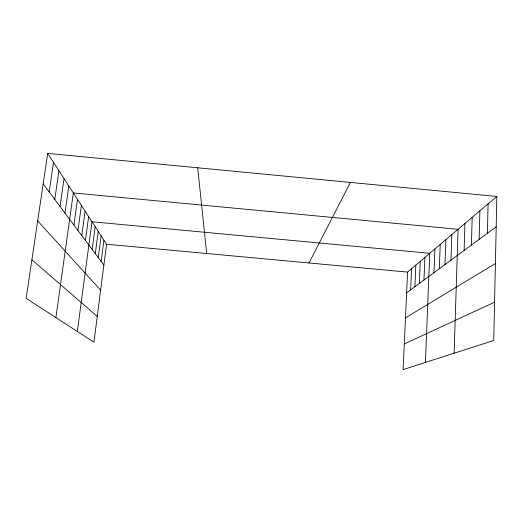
<?xml version="1.0" encoding="UTF-8"?>
<svg xmlns="http://www.w3.org/2000/svg" width="523" height="523" viewBox="0 0 523 523"><rect width="100%" height="100%" fill="white"/><g stroke="black" fill="none" stroke-linecap="round" stroke-linejoin="round"><path stroke-width="0.78" d="M496.85 196.465L493.745 340.506L403.122 369.604L407.561 272.097L496.85 196.465L47.711 153.396L26.15 298.365L93.937 342.205L106.555 244.241L47.711 153.396M487.397 233.304L488.103 203.878M479.153 239.384L479.898 210.828M471.406 245.091L472.191 217.352M464.123 250.465L464.934 223.498M454.121 353.228L458.096 229.296L73.338 192.954L55.896 317.605M450.957 260.166L451.82 234.611M444.988 264.566L445.871 239.652M439.327 268.744L440.222 244.431M425.428 362.446L429.756 253.295L91.989 221.759L77.332 331.464M433.953 272.705L434.861 248.974M423.97 280.06L424.898 257.414M419.328 283.486L420.263 261.337M410.666 289.873L411.608 268.672M414.896 286.748L415.837 265.089M101.142 261.448L103.907 240.149M95.304 253.635L98.226 231.382M98.291 257.63L101.129 235.866M92.166 249.445L95.186 226.688M85.426 240.423L88.635 216.581M77.96 230.44L81.392 205.395M81.791 235.566L85.112 211.129M73.92 225.04L77.476 199.348M64.989 213.096L68.82 185.985M60.04 206.48L64.028 178.591M54.778 199.44L58.936 170.72M49.162 191.941L53.503 162.339M309.021 262.977L350.403 182.422M406.613 292.854L496.196 226.819M405.475 317.834L495.405 263.559M404.292 343.925L494.568 302.202M106.555 244.241L407.561 272.097M31.883 259.794L97.265 316.402M37.669 220.896L100.638 290.187M43.167 183.919L103.874 265.096M197.707 167.778L206.683 253.505"/></g></svg>
